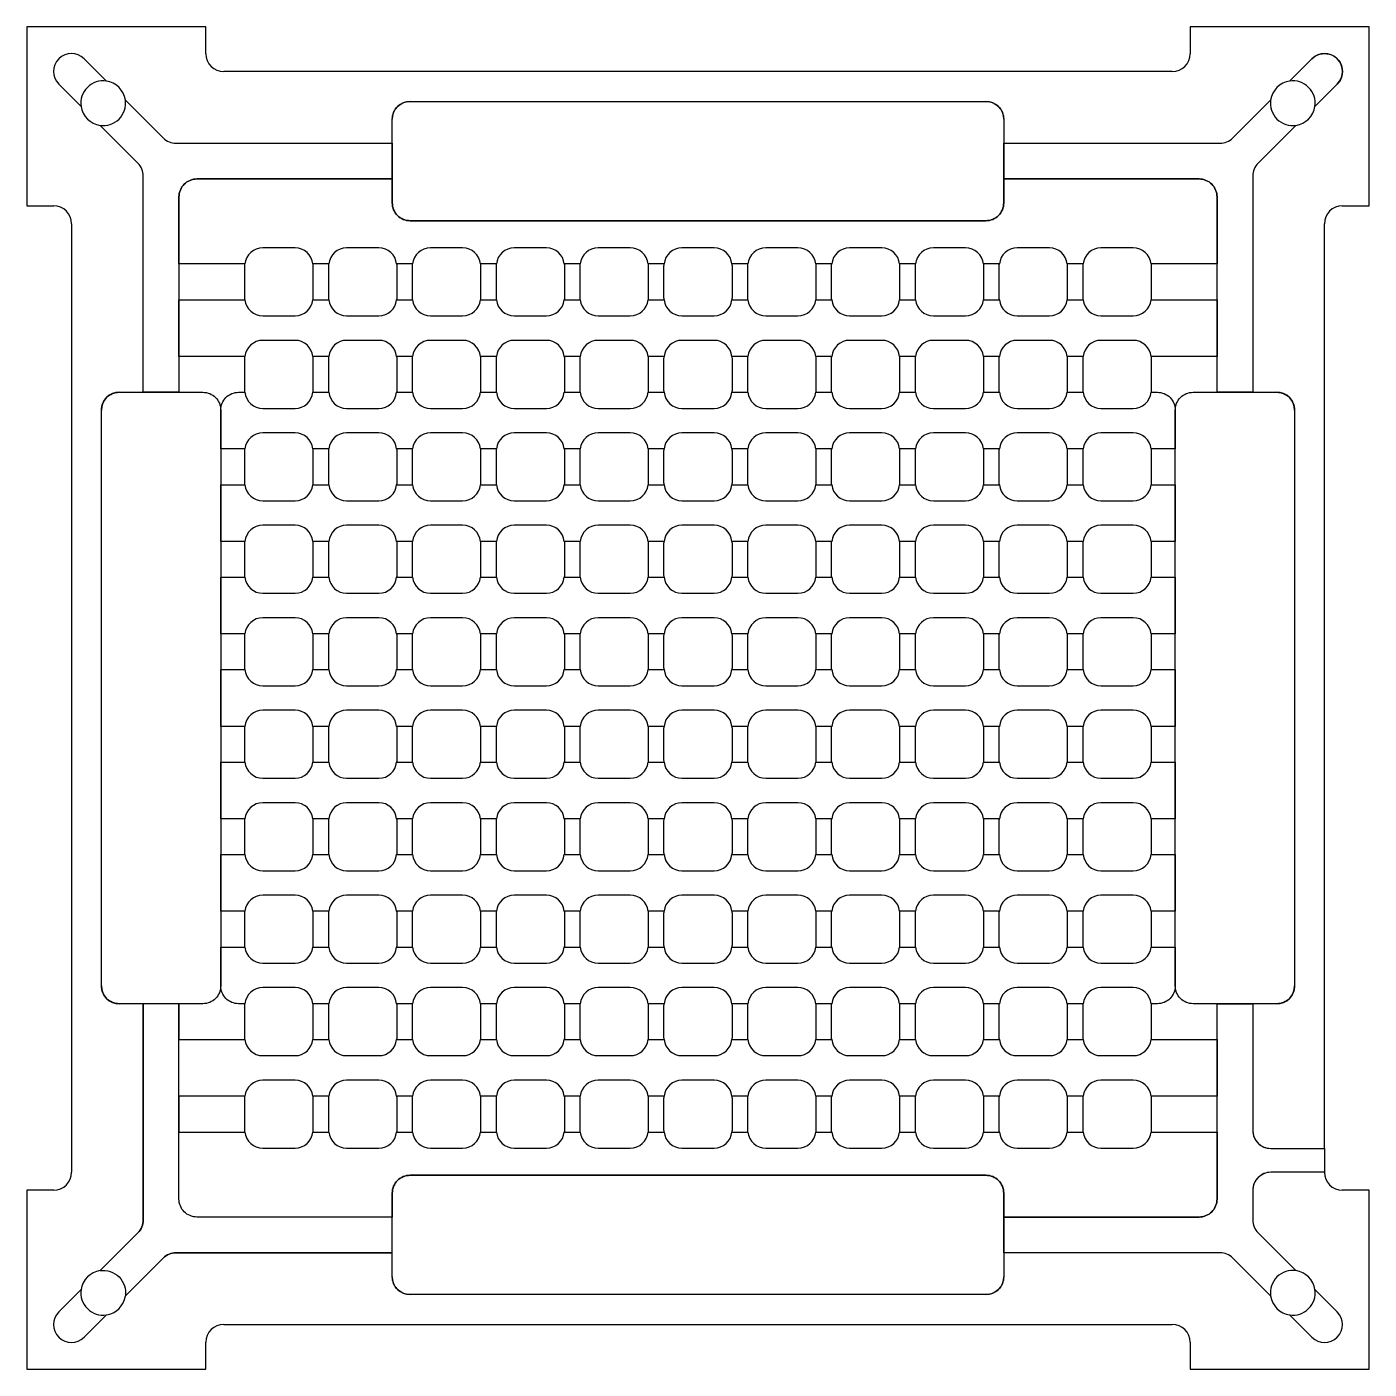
# Model space of a CAD drawing. Header units: millimetres. Extents: x -225 to 225, y -225 to 225.
import ezdxf

# ---------------------------------------------------------------- set-up
doc = ezdxf.new("R2010")
doc.units = ezdxf.units.MM
doc.layers.get('0').update_dxf_attribs({"linetype": 'CONTINUOUS'})

msp = doc.modelspace()

# ---------------------------------------------------------------- linework, layer by layer
for p, q in [((-165, 225), (-225, 225)), ((-225, 225), (-225, 165)), ((-165, 216), (-165, 225)), ((225, 225), (165, 225)), ((165, 225), (165, 216)), ((225, 165), (225, 225)), ((-205.8, 214.28), (-198.34, 206.82)), ((-198.34, 206.82), (-205.8, 214.28)), ((198.34, 206.82), (205.8, 214.28)), ((159, 210), (-159, 210)), ((-206.82, 198.34), (-214.28, 205.8)), ((-214.28, 205.8), (-206.82, 198.34)), ((214.28, 205.8), (206.82, 198.34)), ((-191.98, 200.46), (-179.27, 187.76)), ((-96.5, 200), (96.5, 200)), ((179.27, 187.76), (191.98, 200.46)), ((-102.5, 186), (-102.5, 194)), ((102.5, 194), (102.5, 186)), ((-187.76, 179.27), (-200.46, 191.98)), ((200.46, 191.98), (187.76, 179.27)), ((-175.03, 186), (-102.5, 186)), ((102.5, 186), (175.03, 186)), ((-186, 102.5), (-186, 175.03)), ((186, 175.03), (186, 102.5)), ((-225, 165), (-216, 165)), ((216, 165), (225, 165)), ((-210, 159), (-210, -159)), ((210, -151), (210, 159)), ((-194, 102.5), (-186, 102.5)), ((186, 102.5), (194, 102.5)), ((-200, -96.5), (-200, 96.5)), ((200, 96.5), (200, -96.5)), ((-186, -102.5), (-194, -102.5)), ((-186, -175.03), (-186, -102.5)), ((194, -102.5), (186, -102.5)), ((186, -102.5), (186, -145)), ((192, -151), (210, -151)), ((210, -159), (192, -159)), ((-216, -165), (-225, -165)), ((-225, -165), (-225, -225)), ((186, -165), (186, -175.03)), ((225, -165), (216, -165)), ((225, -225), (225, -165)), ((-200.46, -191.98), (-187.76, -179.27)), ((187.76, -179.27), (200.46, -191.98)), ((-179.27, -187.76), (-191.98, -200.46)), ((-102.5, -186), (-175.03, -186)), ((-102.5, -194), (-102.5, -186)), ((175.03, -186), (102.5, -186)), ((102.5, -186), (102.5, -194)), ((191.98, -200.46), (179.27, -187.76)), ((-214.28, -205.8), (-206.82, -198.34)), ((-206.82, -198.34), (-214.28, -205.8)), ((96.5, -200), (-96.5, -200)), ((206.82, -198.34), (214.28, -205.8)), ((214.28, -205.8), (206.82, -198.34)), ((-198.34, -206.82), (-205.8, -214.28)), ((-205.8, -214.28), (-198.34, -206.82)), ((205.8, -214.28), (198.34, -206.82)), ((198.34, -206.82), (205.8, -214.28)), ((-159, -210), (159, -210)), ((-165, -225), (-165, -216)), ((165, -216), (165, -225)), ((-225, -225), (-165, -225)), ((165, -225), (225, -225))]:
    msp.add_line(p, q)
for points in [[(205.8, 214.28, -1), (214.28, 205.8), (206.82, 198.34, 0.5), (198.34, 206.82)], [(-191.98, 200.46), (-179.27, 187.76, 0.198912), (-175.03, 186), (-102.5, 186), (-102.5, 174), (-168, 174, 0.414214), (-174, 168), (-174, 102.5), (-186, 102.5), (-186, 175.03, 0.198912), (-187.76, 179.27), (-200.46, 191.98, 0.5)], [(102.5, 166, -0.414214), (96.5, 160), (-96.5, 160, -0.414214), (-102.5, 166), (-102.5, 194, -0.414214), (-96.5, 200), (96.5, 200, -0.414214), (102.5, 194)], [(186, 102.5), (174, 102.5), (174, 168, 0.414214), (168, 174), (102.5, 174), (102.5, 186), (175.03, 186, 0.198912), (179.27, 187.76), (191.98, 200.46, 0.5), (200.46, 191.98), (187.76, 179.27, 0.198912), (186, 175.03)], [(168, 174, -0.414214), (174, 168), (174, 145.5), (151.87, 145.5, 0.38517), (145.9, 150.9), (135.1, 150.9, 0.38517), (129.13, 145.5), (123.77, 145.5, 0.38517), (117.8, 150.9), (107, 150.9, 0.38517), (101.03, 145.5), (95.67, 145.5, 0.38517), (89.7, 150.9), (78.9, 150.9, 0.38517), (72.93, 145.5), (67.57, 145.5, 0.38517), (61.6, 150.9), (50.8, 150.9, 0.38517), (44.83, 145.5), (39.47, 145.5, 0.38517), (33.5, 150.9), (22.7, 150.9, 0.38517), (16.73, 145.5), (11.37, 145.5, 0.38517), (5.4, 150.9), (-5.4, 150.9, 0.38517), (-11.37, 145.5), (-16.73, 145.5, 0.38517), (-22.7, 150.9), (-33.5, 150.9, 0.38517), (-39.47, 145.5), (-44.83, 145.5, 0.38517), (-50.8, 150.9), (-61.6, 150.9, 0.38517), (-67.57, 145.5), (-72.93, 145.5, 0.38517), (-78.9, 150.9), (-89.7, 150.9, 0.38517), (-95.67, 145.5), (-101.03, 145.5, 0.38517), (-107, 150.9), (-117.8, 150.9, 0.38517), (-123.77, 145.5), (-129.13, 145.5, 0.38517), (-135.1, 150.9), (-145.9, 150.9, 0.38517), (-151.87, 145.5), (-174, 145.5), (-174, 168, -0.414214), (-168, 174), (-102.5, 174), (-102.5, 166, 0.414214), (-96.5, 160), (96.5, 160, 0.414214), (102.5, 166), (102.5, 174)], [(-151.87, 133.5, -0.025047), (-151.9, 134.1), (-151.9, 144.9, -0.025047), (-151.87, 145.5), (-174, 145.5), (-174, 133.5)], [(-129.13, 145.5, -0.025047), (-129.1, 144.9), (-129.1, 134.1, -0.025047), (-129.13, 133.5), (-123.77, 133.5, -0.025047), (-123.8, 134.1), (-123.8, 144.9, -0.025047), (-123.77, 145.5)], [(-101.03, 145.5, -0.025047), (-101, 144.9), (-101, 134.1, -0.025047), (-101.03, 133.5), (-95.67, 133.5, -0.025047), (-95.7, 134.1), (-95.7, 144.9, -0.025047), (-95.67, 145.5)], [(-72.93, 145.5, -0.025047), (-72.9, 144.9), (-72.9, 134.1, -0.025047), (-72.93, 133.5), (-67.57, 133.5, -0.025047), (-67.6, 134.1), (-67.6, 144.9, -0.025047), (-67.57, 145.5)], [(-44.83, 145.5, -0.025047), (-44.8, 144.9), (-44.8, 134.1, -0.025047), (-44.83, 133.5), (-39.47, 133.5, -0.025047), (-39.5, 134.1), (-39.5, 144.9, -0.025047), (-39.47, 145.5)], [(-16.73, 145.5, -0.025047), (-16.7, 144.9), (-16.7, 134.1, -0.025047), (-16.73, 133.5), (-11.37, 133.5, -0.025047), (-11.4, 134.1), (-11.4, 144.9, -0.025047), (-11.37, 145.5)], [(11.37, 145.5, -0.025047), (11.4, 144.9), (11.4, 134.1, -0.025047), (11.37, 133.5), (16.73, 133.5, -0.025047), (16.7, 134.1), (16.7, 144.9, -0.025047), (16.73, 145.5)], [(39.47, 145.5, -0.025047), (39.5, 144.9), (39.5, 134.1, -0.025047), (39.47, 133.5), (44.83, 133.5, -0.025047), (44.8, 134.1), (44.8, 144.9, -0.025047), (44.83, 145.5)], [(67.57, 145.5, -0.025047), (67.6, 144.9), (67.6, 134.1, -0.025047), (67.57, 133.5), (72.93, 133.5, -0.025047), (72.9, 134.1), (72.9, 144.9, -0.025047), (72.93, 145.5)], [(95.67, 145.5, -0.025047), (95.7, 144.9), (95.7, 134.1, -0.025047), (95.67, 133.5), (101.03, 133.5, -0.025047), (101, 134.1), (101, 144.9, -0.025047), (101.03, 145.5)], [(123.77, 145.5, -0.025047), (123.8, 144.9), (123.8, 134.1, -0.025047), (123.77, 133.5), (129.13, 133.5, -0.025047), (129.1, 134.1), (129.1, 144.9, -0.025047), (129.13, 145.5)], [(151.87, 145.5, -0.025047), (151.9, 144.9), (151.9, 134.1, -0.025047), (151.87, 133.5), (174, 133.5), (174, 145.5)], [(-174, 133.5), (-151.87, 133.5, 0.38517), (-145.9, 128.1), (-135.1, 128.1, 0.38517), (-129.13, 133.5), (-123.77, 133.5, 0.38517), (-117.8, 128.1), (-107, 128.1, 0.38517), (-101.03, 133.5), (-95.67, 133.5, 0.38517), (-89.7, 128.1), (-78.9, 128.1, 0.38517), (-72.93, 133.5), (-67.57, 133.5, 0.38517), (-61.6, 128.1), (-50.8, 128.1, 0.38517), (-44.83, 133.5), (-39.47, 133.5, 0.38517), (-33.5, 128.1), (-22.7, 128.1, 0.38517), (-16.73, 133.5), (-11.37, 133.5, 0.38517), (-5.4, 128.1), (5.4, 128.1, 0.38517), (11.37, 133.5), (16.73, 133.5, 0.38517), (22.7, 128.1), (33.5, 128.1, 0.38517), (39.47, 133.5), (44.83, 133.5, 0.38517), (50.8, 128.1), (61.6, 128.1, 0.38517), (67.57, 133.5), (72.93, 133.5, 0.38517), (78.9, 128.1), (89.7, 128.1, 0.38517), (95.67, 133.5), (101.03, 133.5, 0.38517), (107, 128.1), (117.8, 128.1, 0.38517), (123.77, 133.5), (129.13, 133.5, 0.38517), (135.1, 128.1), (145.9, 128.1, 0.38517), (151.87, 133.5), (174, 133.5), (174, 114.5), (151.87, 114.5, 0.38517), (145.9, 119.9), (135.1, 119.9, 0.38517), (129.13, 114.5), (123.77, 114.5, 0.38517), (117.8, 119.9), (107, 119.9, 0.38517), (101.03, 114.5), (95.67, 114.5, 0.38517), (89.7, 119.9), (78.9, 119.9, 0.38517), (72.93, 114.5), (67.57, 114.5, 0.38517), (61.6, 119.9), (50.8, 119.9, 0.38517), (44.83, 114.5), (39.47, 114.5, 0.38517), (33.5, 119.9), (22.7, 119.9, 0.38517), (16.73, 114.5), (11.37, 114.5, 0.38517), (5.4, 119.9), (-5.4, 119.9, 0.38517), (-11.37, 114.5), (-16.73, 114.5, 0.38517), (-22.7, 119.9), (-33.5, 119.9, 0.38517), (-39.47, 114.5), (-44.83, 114.5, 0.38517), (-50.8, 119.9), (-61.6, 119.9, 0.38517), (-67.57, 114.5), (-72.93, 114.5, 0.38517), (-78.9, 119.9), (-89.7, 119.9, 0.38517), (-95.67, 114.5), (-101.03, 114.5, 0.38517), (-107, 119.9), (-117.8, 119.9, 0.38517), (-123.77, 114.5), (-129.13, 114.5, 0.38517), (-135.1, 119.9), (-145.9, 119.9, 0.38517), (-151.87, 114.5), (-174, 114.5)], [(-151.9, 113.9, -0.025047), (-151.87, 114.5), (-174, 114.5), (-174, 102.5), (-166, 102.5, -0.414214), (-160, 96.5, -0.414214), (-154, 102.5), (-151.87, 102.5, -0.025047), (-151.9, 103.1)], [(-129.13, 114.5, -0.025047), (-129.1, 113.9), (-129.1, 103.1, -0.025047), (-129.13, 102.5), (-123.77, 102.5, -0.025047), (-123.8, 103.1), (-123.8, 113.9, -0.025047), (-123.77, 114.5)], [(-101.03, 114.5, -0.025047), (-101, 113.9), (-101, 103.1, -0.025047), (-101.03, 102.5), (-95.67, 102.5, -0.025047), (-95.7, 103.1), (-95.7, 113.9, -0.025047), (-95.67, 114.5)], [(-72.93, 114.5, -0.025047), (-72.9, 113.9), (-72.9, 103.1, -0.025047), (-72.93, 102.5), (-67.57, 102.5, -0.025047), (-67.6, 103.1), (-67.6, 113.9, -0.025047), (-67.57, 114.5)], [(-44.83, 114.5, -0.025047), (-44.8, 113.9), (-44.8, 103.1, -0.025047), (-44.83, 102.5), (-39.47, 102.5, -0.025047), (-39.5, 103.1), (-39.5, 113.9, -0.025047), (-39.47, 114.5)], [(-16.73, 114.5, -0.025047), (-16.7, 113.9), (-16.7, 103.1, -0.025047), (-16.73, 102.5), (-11.37, 102.5, -0.025047), (-11.4, 103.1), (-11.4, 113.9, -0.025047), (-11.37, 114.5)], [(11.37, 114.5, -0.025047), (11.4, 113.9), (11.4, 103.1, -0.025047), (11.37, 102.5), (16.73, 102.5, -0.025047), (16.7, 103.1), (16.7, 113.9, -0.025047), (16.73, 114.5)], [(39.47, 114.5, -0.025047), (39.5, 113.9), (39.5, 103.1, -0.025047), (39.47, 102.5), (44.83, 102.5, -0.025047), (44.8, 103.1), (44.8, 113.9, -0.025047), (44.83, 114.5)], [(67.57, 114.5, -0.025047), (67.6, 113.9), (67.6, 103.1, -0.025047), (67.57, 102.5), (72.93, 102.5, -0.025047), (72.9, 103.1), (72.9, 113.9, -0.025047), (72.93, 114.5)], [(95.67, 114.5, -0.025047), (95.7, 113.9), (95.7, 103.1, -0.025047), (95.67, 102.5), (101.03, 102.5, -0.025047), (101, 103.1), (101, 113.9, -0.025047), (101.03, 114.5)], [(123.77, 114.5, -0.025047), (123.8, 113.9), (123.8, 103.1, -0.025047), (123.77, 102.5), (129.13, 102.5, -0.025047), (129.1, 103.1), (129.1, 113.9, -0.025047), (129.13, 114.5)], [(151.9, 103.1, -0.025047), (151.87, 102.5), (154, 102.5, -0.414214), (160, 96.5, -0.414214), (166, 102.5), (174, 102.5), (174, 114.5), (151.87, 114.5, -0.025047), (151.9, 113.9)], [(-160, -96.5, -0.414214), (-166, -102.5), (-194, -102.5, -0.414214), (-200, -96.5), (-200, 96.5, -0.414214), (-194, 102.5), (-166, 102.5, -0.414214), (-160, 96.5)], [(154, 102.5, -0.414214), (160, 96.5), (160, 83.5), (151.87, 83.5, 0.38517), (145.9, 88.9), (135.1, 88.9, 0.38517), (129.13, 83.5), (123.77, 83.5, 0.38517), (117.8, 88.9), (107, 88.9, 0.38517), (101.03, 83.5), (95.67, 83.5, 0.38517), (89.7, 88.9), (78.9, 88.9, 0.38517), (72.93, 83.5), (67.57, 83.5, 0.38517), (61.6, 88.9), (50.8, 88.9, 0.38517), (44.83, 83.5), (39.47, 83.5, 0.38517), (33.5, 88.9), (22.7, 88.9, 0.38517), (16.73, 83.5), (11.37, 83.5, 0.38517), (5.4, 88.9), (-5.4, 88.9, 0.38517), (-11.37, 83.5), (-16.73, 83.5, 0.38517), (-22.7, 88.9), (-33.5, 88.9, 0.38517), (-39.47, 83.5), (-44.83, 83.5, 0.38517), (-50.8, 88.9), (-61.6, 88.9, 0.38517), (-67.57, 83.5), (-72.93, 83.5, 0.38517), (-78.9, 88.9), (-89.7, 88.9, 0.38517), (-95.67, 83.5), (-101.03, 83.5, 0.38517), (-107, 88.9), (-117.8, 88.9, 0.38517), (-123.77, 83.5), (-129.13, 83.5, 0.38517), (-135.1, 88.9), (-145.9, 88.9, 0.38517), (-151.87, 83.5), (-160, 83.5), (-160, 96.5, -0.414214), (-154, 102.5), (-151.87, 102.5, 0.38517), (-145.9, 97.1), (-135.1, 97.1, 0.38517), (-129.13, 102.5), (-123.77, 102.5, 0.38517), (-117.8, 97.1), (-107, 97.1, 0.38517), (-101.03, 102.5), (-95.67, 102.5, 0.38517), (-89.7, 97.1), (-78.9, 97.1, 0.38517), (-72.93, 102.5), (-67.57, 102.5, 0.38517), (-61.6, 97.1), (-50.8, 97.1, 0.38517), (-44.83, 102.5), (-39.47, 102.5, 0.38517), (-33.5, 97.1), (-22.7, 97.1, 0.38517), (-16.73, 102.5), (-11.37, 102.5, 0.38517), (-5.4, 97.1), (5.4, 97.1, 0.38517), (11.37, 102.5), (16.73, 102.5, 0.38517), (22.7, 97.1), (33.5, 97.1, 0.38517), (39.47, 102.5), (44.83, 102.5, 0.38517), (50.8, 97.1), (61.6, 97.1, 0.38517), (67.57, 102.5), (72.93, 102.5, 0.38517), (78.9, 97.1), (89.7, 97.1, 0.38517), (95.67, 102.5), (101.03, 102.5, 0.38517), (107, 97.1), (117.8, 97.1, 0.38517), (123.77, 102.5), (129.13, 102.5, 0.38517), (135.1, 97.1), (145.9, 97.1, 0.38517), (151.87, 102.5)], [(166, -102.5, -0.414214), (160, -96.5), (160, 96.5, -0.414214), (166, 102.5), (194, 102.5, -0.414214), (200, 96.5), (200, -96.5, -0.414214), (194, -102.5)], [(-151.87, 71.5, -0.025047), (-151.9, 72.1), (-151.9, 82.9, -0.025047), (-151.87, 83.5), (-160, 83.5), (-160, 71.5)], [(-123.77, 71.5, -0.025047), (-123.8, 72.1), (-123.8, 82.9, -0.025047), (-123.77, 83.5), (-129.13, 83.5, -0.025047), (-129.1, 82.9), (-129.1, 72.1, -0.025047), (-129.13, 71.5)], [(-95.67, 71.5, -0.025047), (-95.7, 72.1), (-95.7, 82.9, -0.025047), (-95.67, 83.5), (-101.03, 83.5, -0.025047), (-101, 82.9), (-101, 72.1, -0.025047), (-101.03, 71.5)], [(-67.57, 71.5, -0.025047), (-67.6, 72.1), (-67.6, 82.9, -0.025047), (-67.57, 83.5), (-72.93, 83.5, -0.025047), (-72.9, 82.9), (-72.9, 72.1, -0.025047), (-72.93, 71.5)], [(-39.47, 71.5, -0.025047), (-39.5, 72.1), (-39.5, 82.9, -0.025047), (-39.47, 83.5), (-44.83, 83.5, -0.025047), (-44.8, 82.9), (-44.8, 72.1, -0.025047), (-44.83, 71.5)], [(-11.37, 71.5, -0.025047), (-11.4, 72.1), (-11.4, 82.9, -0.025047), (-11.37, 83.5), (-16.73, 83.5, -0.025047), (-16.7, 82.9), (-16.7, 72.1, -0.025047), (-16.73, 71.5)], [(16.73, 71.5, -0.025047), (16.7, 72.1), (16.7, 82.9, -0.025047), (16.73, 83.5), (11.37, 83.5, -0.025047), (11.4, 82.9), (11.4, 72.1, -0.025047), (11.37, 71.5)], [(44.83, 71.5, -0.025047), (44.8, 72.1), (44.8, 82.9, -0.025047), (44.83, 83.5), (39.47, 83.5, -0.025047), (39.5, 82.9), (39.5, 72.1, -0.025047), (39.47, 71.5)], [(72.93, 71.5, -0.025047), (72.9, 72.1), (72.9, 82.9, -0.025047), (72.93, 83.5), (67.57, 83.5, -0.025047), (67.6, 82.9), (67.6, 72.1, -0.025047), (67.57, 71.5)], [(101.03, 71.5, -0.025047), (101, 72.1), (101, 82.9, -0.025047), (101.03, 83.5), (95.67, 83.5, -0.025047), (95.7, 82.9), (95.7, 72.1, -0.025047), (95.67, 71.5)], [(129.13, 71.5, -0.025047), (129.1, 72.1), (129.1, 82.9, -0.025047), (129.13, 83.5), (123.77, 83.5, -0.025047), (123.8, 82.9), (123.8, 72.1, -0.025047), (123.77, 71.5)], [(151.87, 83.5, -0.025047), (151.9, 82.9), (151.9, 72.1, -0.025047), (151.87, 71.5), (160, 71.5), (160, 83.5)], [(160, 52.5), (151.87, 52.5, 0.38517), (145.9, 57.9), (135.1, 57.9, 0.38517), (129.13, 52.5), (123.77, 52.5, 0.38517), (117.8, 57.9), (107, 57.9, 0.38517), (101.03, 52.5), (95.67, 52.5, 0.38517), (89.7, 57.9), (78.9, 57.9, 0.38517), (72.93, 52.5), (67.57, 52.5, 0.38517), (61.6, 57.9), (50.8, 57.9, 0.38517), (44.83, 52.5), (39.47, 52.5, 0.38517), (33.5, 57.9), (22.7, 57.9, 0.38517), (16.73, 52.5), (11.37, 52.5, 0.38517), (5.4, 57.9), (-5.4, 57.9, 0.38517), (-11.37, 52.5), (-16.73, 52.5, 0.38517), (-22.7, 57.9), (-33.5, 57.9, 0.38517), (-39.47, 52.5), (-44.83, 52.5, 0.38517), (-50.8, 57.9), (-61.6, 57.9, 0.38517), (-67.57, 52.5), (-72.93, 52.5, 0.38517), (-78.9, 57.9), (-89.7, 57.9, 0.38517), (-95.67, 52.5), (-101.03, 52.5, 0.38517), (-107, 57.9), (-117.8, 57.9, 0.38517), (-123.77, 52.5), (-129.13, 52.5, 0.38517), (-135.1, 57.9), (-145.9, 57.9, 0.38517), (-151.87, 52.5), (-160, 52.5), (-160, 71.5), (-151.87, 71.5, 0.38517), (-145.9, 66.1), (-135.1, 66.1, 0.38517), (-129.13, 71.5), (-123.77, 71.5, 0.38517), (-117.8, 66.1), (-107, 66.1, 0.38517), (-101.03, 71.5), (-95.67, 71.5, 0.38517), (-89.7, 66.1), (-78.9, 66.1, 0.38517), (-72.93, 71.5), (-67.57, 71.5, 0.38517), (-61.6, 66.1), (-50.8, 66.1, 0.38517), (-44.83, 71.5), (-39.47, 71.5, 0.38517), (-33.5, 66.1), (-22.7, 66.1, 0.38517), (-16.73, 71.5), (-11.37, 71.5, 0.38517), (-5.4, 66.1), (5.4, 66.1, 0.38517), (11.37, 71.5), (16.73, 71.5, 0.38517), (22.7, 66.1), (33.5, 66.1, 0.38517), (39.47, 71.5), (44.83, 71.5, 0.38517), (50.8, 66.1), (61.6, 66.1, 0.38517), (67.57, 71.5), (72.93, 71.5, 0.38517), (78.9, 66.1), (89.7, 66.1, 0.38517), (95.67, 71.5), (101.03, 71.5, 0.38517), (107, 66.1), (117.8, 66.1, 0.38517), (123.77, 71.5), (129.13, 71.5, 0.38517), (135.1, 66.1), (145.9, 66.1, 0.38517), (151.87, 71.5), (160, 71.5)], [(-151.87, 40.5, -0.025047), (-151.9, 41.1), (-151.9, 51.9, -0.025047), (-151.87, 52.5), (-160, 52.5), (-160, 40.5)], [(-129.13, 52.5, -0.025047), (-129.1, 51.9), (-129.1, 41.1, -0.025047), (-129.13, 40.5), (-123.77, 40.5, -0.025047), (-123.8, 41.1), (-123.8, 51.9, -0.025047), (-123.77, 52.5)], [(-101.03, 52.5, -0.025047), (-101, 51.9), (-101, 41.1, -0.025047), (-101.03, 40.5), (-95.67, 40.5, -0.025047), (-95.7, 41.1), (-95.7, 51.9, -0.025047), (-95.67, 52.5)], [(-72.93, 52.5, -0.025047), (-72.9, 51.9), (-72.9, 41.1, -0.025047), (-72.93, 40.5), (-67.57, 40.5, -0.025047), (-67.6, 41.1), (-67.6, 51.9, -0.025047), (-67.57, 52.5)], [(-44.83, 52.5, -0.025047), (-44.8, 51.9), (-44.8, 41.1, -0.025047), (-44.83, 40.5), (-39.47, 40.5, -0.025047), (-39.5, 41.1), (-39.5, 51.9, -0.025047), (-39.47, 52.5)], [(-16.73, 52.5, -0.025047), (-16.7, 51.9), (-16.7, 41.1, -0.025047), (-16.73, 40.5), (-11.37, 40.5, -0.025047), (-11.4, 41.1), (-11.4, 51.9, -0.025047), (-11.37, 52.5)], [(11.37, 52.5, -0.025047), (11.4, 51.9), (11.4, 41.1, -0.025047), (11.37, 40.5), (16.73, 40.5, -0.025047), (16.7, 41.1), (16.7, 51.9, -0.025047), (16.73, 52.5)], [(39.47, 52.5, -0.025047), (39.5, 51.9), (39.5, 41.1, -0.025047), (39.47, 40.5), (44.83, 40.5, -0.025047), (44.8, 41.1), (44.8, 51.9, -0.025047), (44.83, 52.5)], [(67.57, 52.5, -0.025047), (67.6, 51.9), (67.6, 41.1, -0.025047), (67.57, 40.5), (72.93, 40.5, -0.025047), (72.9, 41.1), (72.9, 51.9, -0.025047), (72.93, 52.5)], [(95.67, 52.5, -0.025047), (95.7, 51.9), (95.7, 41.1, -0.025047), (95.67, 40.5), (101.03, 40.5, -0.025047), (101, 41.1), (101, 51.9, -0.025047), (101.03, 52.5)], [(123.77, 52.5, -0.025047), (123.8, 51.9), (123.8, 41.1, -0.025047), (123.77, 40.5), (129.13, 40.5, -0.025047), (129.1, 41.1), (129.1, 51.9, -0.025047), (129.13, 52.5)], [(151.87, 52.5, -0.025047), (151.9, 51.9), (151.9, 41.1, -0.025047), (151.87, 40.5), (160, 40.5), (160, 52.5)], [(160, 21.5), (151.87, 21.5, 0.38517), (145.9, 26.9), (135.1, 26.9, 0.38517), (129.13, 21.5), (123.77, 21.5, 0.38517), (117.8, 26.9), (107, 26.9, 0.38517), (101.03, 21.5), (95.67, 21.5, 0.38517), (89.7, 26.9), (78.9, 26.9, 0.38517), (72.93, 21.5), (67.57, 21.5, 0.38517), (61.6, 26.9), (50.8, 26.9, 0.38517), (44.83, 21.5), (39.47, 21.5, 0.38517), (33.5, 26.9), (22.7, 26.9, 0.38517), (16.73, 21.5), (11.37, 21.5, 0.38517), (5.4, 26.9), (-5.4, 26.9, 0.38517), (-11.37, 21.5), (-16.73, 21.5, 0.38517), (-22.7, 26.9), (-33.5, 26.9, 0.38517), (-39.47, 21.5), (-44.83, 21.5, 0.38517), (-50.8, 26.9), (-61.6, 26.9, 0.38517), (-67.57, 21.5), (-72.93, 21.5, 0.38517), (-78.9, 26.9), (-89.7, 26.9, 0.38517), (-95.67, 21.5), (-101.03, 21.5, 0.38517), (-107, 26.9), (-117.8, 26.9, 0.38517), (-123.77, 21.5), (-129.13, 21.5, 0.38517), (-135.1, 26.9), (-145.9, 26.9, 0.38517), (-151.87, 21.5), (-160, 21.5), (-160, 40.5), (-151.87, 40.5, 0.38517), (-145.9, 35.1), (-135.1, 35.1, 0.38517), (-129.13, 40.5), (-123.77, 40.5, 0.38517), (-117.8, 35.1), (-107, 35.1, 0.38517), (-101.03, 40.5), (-95.67, 40.5, 0.38517), (-89.7, 35.1), (-78.9, 35.1, 0.38517), (-72.93, 40.5), (-67.57, 40.5, 0.38517), (-61.6, 35.1), (-50.8, 35.1, 0.38517), (-44.83, 40.5), (-39.47, 40.5, 0.38517), (-33.5, 35.1), (-22.7, 35.1, 0.38517), (-16.73, 40.5), (-11.37, 40.5, 0.38517), (-5.4, 35.1), (5.4, 35.1, 0.38517), (11.37, 40.5), (16.73, 40.5, 0.38517), (22.7, 35.1), (33.5, 35.1, 0.38517), (39.47, 40.5), (44.83, 40.5, 0.38517), (50.8, 35.1), (61.6, 35.1, 0.38517), (67.57, 40.5), (72.93, 40.5, 0.38517), (78.9, 35.1), (89.7, 35.1, 0.38517), (95.67, 40.5), (101.03, 40.5, 0.38517), (107, 35.1), (117.8, 35.1, 0.38517), (123.77, 40.5), (129.13, 40.5, 0.38517), (135.1, 35.1), (145.9, 35.1, 0.38517), (151.87, 40.5), (160, 40.5)], [(-151.87, 9.5, -0.025047), (-151.9, 10.1), (-151.9, 20.9, -0.025047), (-151.87, 21.5), (-160, 21.5), (-160, 9.5)], [(-129.13, 21.5, -0.025047), (-129.1, 20.9), (-129.1, 10.1, -0.025047), (-129.13, 9.5), (-123.77, 9.5, -0.025047), (-123.8, 10.1), (-123.8, 20.9, -0.025047), (-123.77, 21.5)], [(-101.03, 21.5, -0.025047), (-101, 20.9), (-101, 10.1, -0.025047), (-101.03, 9.5), (-95.67, 9.5, -0.025047), (-95.7, 10.1), (-95.7, 20.9, -0.025047), (-95.67, 21.5)], [(-72.93, 21.5, -0.025047), (-72.9, 20.9), (-72.9, 10.1, -0.025047), (-72.93, 9.5), (-67.57, 9.5, -0.025047), (-67.6, 10.1), (-67.6, 20.9, -0.025047), (-67.57, 21.5)], [(-44.83, 21.5, -0.025047), (-44.8, 20.9), (-44.8, 10.1, -0.025047), (-44.83, 9.5), (-39.47, 9.5, -0.025047), (-39.5, 10.1), (-39.5, 20.9, -0.025047), (-39.47, 21.5)], [(-16.73, 21.5, -0.025047), (-16.7, 20.9), (-16.7, 10.1, -0.025047), (-16.73, 9.5), (-11.37, 9.5, -0.025047), (-11.4, 10.1), (-11.4, 20.9, -0.025047), (-11.37, 21.5)], [(11.37, 21.5, -0.025047), (11.4, 20.9), (11.4, 10.1, -0.025047), (11.37, 9.5), (16.73, 9.5, -0.025047), (16.7, 10.1), (16.7, 20.9, -0.025047), (16.73, 21.5)], [(39.47, 21.5, -0.025047), (39.5, 20.9), (39.5, 10.1, -0.025047), (39.47, 9.5), (44.83, 9.5, -0.025047), (44.8, 10.1), (44.8, 20.9, -0.025047), (44.83, 21.5)], [(67.57, 21.5, -0.025047), (67.6, 20.9), (67.6, 10.1, -0.025047), (67.57, 9.5), (72.93, 9.5, -0.025047), (72.9, 10.1), (72.9, 20.9, -0.025047), (72.93, 21.5)], [(95.67, 21.5, -0.025047), (95.7, 20.9), (95.7, 10.1, -0.025047), (95.67, 9.5), (101.03, 9.5, -0.025047), (101, 10.1), (101, 20.9, -0.025047), (101.03, 21.5)], [(123.77, 21.5, -0.025047), (123.8, 20.9), (123.8, 10.1, -0.025047), (123.77, 9.5), (129.13, 9.5, -0.025047), (129.1, 10.1), (129.1, 20.9, -0.025047), (129.13, 21.5)], [(151.87, 21.5, -0.025047), (151.9, 20.9), (151.9, 10.1, -0.025047), (151.87, 9.5), (160, 9.5), (160, 21.5)], [(151.87, 9.5), (160, 9.5), (160, -9.5), (151.87, -9.5, 0.38517), (145.9, -4.1), (135.1, -4.1, 0.38517), (129.13, -9.5), (123.77, -9.5, 0.38517), (117.8, -4.1), (107, -4.1, 0.38517), (101.03, -9.5), (95.67, -9.5, 0.38517), (89.7, -4.1), (78.9, -4.1, 0.38517), (72.93, -9.5), (67.57, -9.5, 0.38517), (61.6, -4.1), (50.8, -4.1, 0.38517), (44.83, -9.5), (39.47, -9.5, 0.38517), (33.5, -4.1), (22.7, -4.1, 0.38517), (16.73, -9.5), (11.37, -9.5, 0.38517), (5.4, -4.1), (-5.4, -4.1, 0.38517), (-11.37, -9.5), (-16.73, -9.5, 0.38517), (-22.7, -4.1), (-33.5, -4.1, 0.38517), (-39.47, -9.5), (-44.83, -9.5, 0.38517), (-50.8, -4.1), (-61.6, -4.1, 0.38517), (-67.57, -9.5), (-72.93, -9.5, 0.38517), (-78.9, -4.1), (-89.7, -4.1, 0.38517), (-95.67, -9.5), (-101.03, -9.5, 0.38517), (-107, -4.1), (-117.8, -4.1, 0.38517), (-123.77, -9.5), (-129.13, -9.5, 0.38517), (-135.1, -4.1), (-145.9, -4.1, 0.38517), (-151.87, -9.5), (-160, -9.5), (-160, 9.5), (-151.87, 9.5, 0.38517), (-145.9, 4.1), (-135.1, 4.1, 0.38517), (-129.13, 9.5), (-123.77, 9.5, 0.38517), (-117.8, 4.1), (-107, 4.1, 0.38517), (-101.03, 9.5), (-95.67, 9.5, 0.38517), (-89.7, 4.1), (-78.9, 4.1, 0.38517), (-72.93, 9.5), (-67.57, 9.5, 0.38517), (-61.6, 4.1), (-50.8, 4.1, 0.38517), (-44.83, 9.5), (-39.47, 9.5, 0.38517), (-33.5, 4.1), (-22.7, 4.1, 0.38517), (-16.73, 9.5), (-11.37, 9.5, 0.38517), (-5.4, 4.1), (5.4, 4.1, 0.38517), (11.37, 9.5), (16.73, 9.5, 0.38517), (22.7, 4.1), (33.5, 4.1, 0.38517), (39.47, 9.5), (44.83, 9.5, 0.38517), (50.8, 4.1), (61.6, 4.1, 0.38517), (67.57, 9.5), (72.93, 9.5, 0.38517), (78.9, 4.1), (89.7, 4.1, 0.38517), (95.67, 9.5), (101.03, 9.5, 0.38517), (107, 4.1), (117.8, 4.1, 0.38517), (123.77, 9.5), (129.13, 9.5, 0.38517), (135.1, 4.1), (145.9, 4.1, 0.38517)], [(-151.87, -21.5, -0.025047), (-151.9, -20.9), (-151.9, -10.1, -0.025047), (-151.87, -9.5), (-160, -9.5), (-160, -21.5)], [(-129.13, -9.5, -0.025047), (-129.1, -10.1), (-129.1, -20.9, -0.025047), (-129.13, -21.5), (-123.77, -21.5, -0.025047), (-123.8, -20.9), (-123.8, -10.1, -0.025047), (-123.77, -9.5)], [(-101.03, -9.5, -0.025047), (-101, -10.1), (-101, -20.9, -0.025047), (-101.03, -21.5), (-95.67, -21.5, -0.025047), (-95.7, -20.9), (-95.7, -10.1, -0.025047), (-95.67, -9.5)], [(-72.93, -9.5, -0.025047), (-72.9, -10.1), (-72.9, -20.9, -0.025047), (-72.93, -21.5), (-67.57, -21.5, -0.025047), (-67.6, -20.9), (-67.6, -10.1, -0.025047), (-67.57, -9.5)], [(-44.83, -9.5, -0.025047), (-44.8, -10.1), (-44.8, -20.9, -0.025047), (-44.83, -21.5), (-39.47, -21.5, -0.025047), (-39.5, -20.9), (-39.5, -10.1, -0.025047), (-39.47, -9.5)], [(-16.73, -9.5, -0.025047), (-16.7, -10.1), (-16.7, -20.9, -0.025047), (-16.73, -21.5), (-11.37, -21.5, -0.025047), (-11.4, -20.9), (-11.4, -10.1, -0.025047), (-11.37, -9.5)], [(11.37, -9.5, -0.025047), (11.4, -10.1), (11.4, -20.9, -0.025047), (11.37, -21.5), (16.73, -21.5, -0.025047), (16.7, -20.9), (16.7, -10.1, -0.025047), (16.73, -9.5)], [(39.47, -9.5, -0.025047), (39.5, -10.1), (39.5, -20.9, -0.025047), (39.47, -21.5), (44.83, -21.5, -0.025047), (44.8, -20.9), (44.8, -10.1, -0.025047), (44.83, -9.5)], [(67.57, -9.5, -0.025047), (67.6, -10.1), (67.6, -20.9, -0.025047), (67.57, -21.5), (72.93, -21.5, -0.025047), (72.9, -20.9), (72.9, -10.1, -0.025047), (72.93, -9.5)], [(95.67, -9.5, -0.025047), (95.7, -10.1), (95.7, -20.9, -0.025047), (95.67, -21.5), (101.03, -21.5, -0.025047), (101, -20.9), (101, -10.1, -0.025047), (101.03, -9.5)], [(123.77, -9.5, -0.025047), (123.8, -10.1), (123.8, -20.9, -0.025047), (123.77, -21.5), (129.13, -21.5, -0.025047), (129.1, -20.9), (129.1, -10.1, -0.025047), (129.13, -9.5)], [(151.87, -9.5, -0.025047), (151.9, -10.1), (151.9, -20.9, -0.025047), (151.87, -21.5), (160, -21.5), (160, -9.5)], [(160, -40.5), (151.87, -40.5, 0.38517), (145.9, -35.1), (135.1, -35.1, 0.38517), (129.13, -40.5), (123.77, -40.5, 0.38517), (117.8, -35.1), (107, -35.1, 0.38517), (101.03, -40.5), (95.67, -40.5, 0.38517), (89.7, -35.1), (78.9, -35.1, 0.38517), (72.93, -40.5), (67.57, -40.5, 0.38517), (61.6, -35.1), (50.8, -35.1, 0.38517), (44.83, -40.5), (39.47, -40.5, 0.38517), (33.5, -35.1), (22.7, -35.1, 0.38517), (16.73, -40.5), (11.37, -40.5, 0.38517), (5.4, -35.1), (-5.4, -35.1, 0.38517), (-11.37, -40.5), (-16.73, -40.5, 0.38517), (-22.7, -35.1), (-33.5, -35.1, 0.38517), (-39.47, -40.5), (-44.83, -40.5, 0.38517), (-50.8, -35.1), (-61.6, -35.1, 0.38517), (-67.57, -40.5), (-72.93, -40.5, 0.38517), (-78.9, -35.1), (-89.7, -35.1, 0.38517), (-95.67, -40.5), (-101.03, -40.5, 0.38517), (-107, -35.1), (-117.8, -35.1, 0.38517), (-123.77, -40.5), (-129.13, -40.5, 0.38517), (-135.1, -35.1), (-145.9, -35.1, 0.38517), (-151.87, -40.5), (-160, -40.5), (-160, -21.5), (-151.87, -21.5, 0.38517), (-145.9, -26.9), (-135.1, -26.9, 0.38517), (-129.13, -21.5), (-123.77, -21.5, 0.38517), (-117.8, -26.9), (-107, -26.9, 0.38517), (-101.03, -21.5), (-95.67, -21.5, 0.38517), (-89.7, -26.9), (-78.9, -26.9, 0.38517), (-72.93, -21.5), (-67.57, -21.5, 0.38517), (-61.6, -26.9), (-50.8, -26.9, 0.38517), (-44.83, -21.5), (-39.47, -21.5, 0.38517), (-33.5, -26.9), (-22.7, -26.9, 0.38517), (-16.73, -21.5), (-11.37, -21.5, 0.38517), (-5.4, -26.9), (5.4, -26.9, 0.38517), (11.37, -21.5), (16.73, -21.5, 0.38517), (22.7, -26.9), (33.5, -26.9, 0.38517), (39.47, -21.5), (44.83, -21.5, 0.38517), (50.8, -26.9), (61.6, -26.9, 0.38517), (67.57, -21.5), (72.93, -21.5, 0.38517), (78.9, -26.9), (89.7, -26.9, 0.38517), (95.67, -21.5), (101.03, -21.5, 0.38517), (107, -26.9), (117.8, -26.9, 0.38517), (123.77, -21.5), (129.13, -21.5, 0.38517), (135.1, -26.9), (145.9, -26.9, 0.38517), (151.87, -21.5), (160, -21.5)], [(-151.87, -52.5, -0.025047), (-151.9, -51.9), (-151.9, -41.1, -0.025047), (-151.87, -40.5), (-160, -40.5), (-160, -52.5)], [(-129.13, -40.5, -0.025047), (-129.1, -41.1), (-129.1, -51.9, -0.025047), (-129.13, -52.5), (-123.77, -52.5, -0.025047), (-123.8, -51.9), (-123.8, -41.1, -0.025047), (-123.77, -40.5)], [(-101.03, -40.5, -0.025047), (-101, -41.1), (-101, -51.9, -0.025047), (-101.03, -52.5), (-95.67, -52.5, -0.025047), (-95.7, -51.9), (-95.7, -41.1, -0.025047), (-95.67, -40.5)], [(-72.93, -40.5, -0.025047), (-72.9, -41.1), (-72.9, -51.9, -0.025047), (-72.93, -52.5), (-67.57, -52.5, -0.025047), (-67.6, -51.9), (-67.6, -41.1, -0.025047), (-67.57, -40.5)], [(-44.83, -40.5, -0.025047), (-44.8, -41.1), (-44.8, -51.9, -0.025047), (-44.83, -52.5), (-39.47, -52.5, -0.025047), (-39.5, -51.9), (-39.5, -41.1, -0.025047), (-39.47, -40.5)], [(-16.73, -40.5, -0.025047), (-16.7, -41.1), (-16.7, -51.9, -0.025047), (-16.73, -52.5), (-11.37, -52.5, -0.025047), (-11.4, -51.9), (-11.4, -41.1, -0.025047), (-11.37, -40.5)], [(11.37, -40.5, -0.025047), (11.4, -41.1), (11.4, -51.9, -0.025047), (11.37, -52.5), (16.73, -52.5, -0.025047), (16.7, -51.9), (16.7, -41.1, -0.025047), (16.73, -40.5)], [(39.47, -40.5, -0.025047), (39.5, -41.1), (39.5, -51.9, -0.025047), (39.47, -52.5), (44.83, -52.5, -0.025047), (44.8, -51.9), (44.8, -41.1, -0.025047), (44.83, -40.5)], [(67.57, -40.5, -0.025047), (67.6, -41.1), (67.6, -51.9, -0.025047), (67.57, -52.5), (72.93, -52.5, -0.025047), (72.9, -51.9), (72.9, -41.1, -0.025047), (72.93, -40.5)], [(95.67, -40.5, -0.025047), (95.7, -41.1), (95.7, -51.9, -0.025047), (95.67, -52.5), (101.03, -52.5, -0.025047), (101, -51.9), (101, -41.1, -0.025047), (101.03, -40.5)], [(123.77, -40.5, -0.025047), (123.8, -41.1), (123.8, -51.9, -0.025047), (123.77, -52.5), (129.13, -52.5, -0.025047), (129.1, -51.9), (129.1, -41.1, -0.025047), (129.13, -40.5)], [(151.87, -40.5, -0.025047), (151.9, -41.1), (151.9, -51.9, -0.025047), (151.87, -52.5), (160, -52.5), (160, -40.5)], [(151.87, -52.5), (160, -52.5), (160, -71.5), (151.87, -71.5, 0.38517), (145.9, -66.1), (135.1, -66.1, 0.38517), (129.13, -71.5), (123.77, -71.5, 0.38517), (117.8, -66.1), (107, -66.1, 0.38517), (101.03, -71.5), (95.67, -71.5, 0.38517), (89.7, -66.1), (78.9, -66.1, 0.38517), (72.93, -71.5), (67.57, -71.5, 0.38517), (61.6, -66.1), (50.8, -66.1, 0.38517), (44.83, -71.5), (39.47, -71.5, 0.38517), (33.5, -66.1), (22.7, -66.1, 0.38517), (16.73, -71.5), (11.37, -71.5, 0.38517), (5.4, -66.1), (-5.4, -66.1, 0.38517), (-11.37, -71.5), (-16.73, -71.5, 0.38517), (-22.7, -66.1), (-33.5, -66.1, 0.38517), (-39.47, -71.5), (-44.83, -71.5, 0.38517), (-50.8, -66.1), (-61.6, -66.1, 0.38517), (-67.57, -71.5), (-72.93, -71.5, 0.38517), (-78.9, -66.1), (-89.7, -66.1, 0.38517), (-95.67, -71.5), (-101.03, -71.5, 0.38517), (-107, -66.1), (-117.8, -66.1, 0.38517), (-123.77, -71.5), (-129.13, -71.5, 0.38517), (-135.1, -66.1), (-145.9, -66.1, 0.38517), (-151.87, -71.5), (-160, -71.5), (-160, -52.5), (-151.87, -52.5, 0.38517), (-145.9, -57.9), (-135.1, -57.9, 0.38517), (-129.13, -52.5), (-123.77, -52.5, 0.38517), (-117.8, -57.9), (-107, -57.9, 0.38517), (-101.03, -52.5), (-95.67, -52.5, 0.38517), (-89.7, -57.9), (-78.9, -57.9, 0.38517), (-72.93, -52.5), (-67.57, -52.5, 0.38517), (-61.6, -57.9), (-50.8, -57.9, 0.38517), (-44.83, -52.5), (-39.47, -52.5, 0.38517), (-33.5, -57.9), (-22.7, -57.9, 0.38517), (-16.73, -52.5), (-11.37, -52.5, 0.38517), (-5.4, -57.9), (5.4, -57.9, 0.38517), (11.37, -52.5), (16.73, -52.5, 0.38517), (22.7, -57.9), (33.5, -57.9, 0.38517), (39.47, -52.5), (44.83, -52.5, 0.38517), (50.8, -57.9), (61.6, -57.9, 0.38517), (67.57, -52.5), (72.93, -52.5, 0.38517), (78.9, -57.9), (89.7, -57.9, 0.38517), (95.67, -52.5), (101.03, -52.5, 0.38517), (107, -57.9), (117.8, -57.9, 0.38517), (123.77, -52.5), (129.13, -52.5, 0.38517), (135.1, -57.9), (145.9, -57.9, 0.38517)], [(-151.87, -83.5, -0.025047), (-151.9, -82.9), (-151.9, -72.1, -0.025047), (-151.87, -71.5), (-160, -71.5), (-160, -83.5)], [(-129.13, -71.5, -0.025047), (-129.1, -72.1), (-129.1, -82.9, -0.025047), (-129.13, -83.5), (-123.77, -83.5, -0.025047), (-123.8, -82.9), (-123.8, -72.1, -0.025047), (-123.77, -71.5)], [(-101.03, -71.5, -0.025047), (-101, -72.1), (-101, -82.9, -0.025047), (-101.03, -83.5), (-95.67, -83.5, -0.025047), (-95.7, -82.9), (-95.7, -72.1, -0.025047), (-95.67, -71.5)], [(-72.93, -71.5, -0.025047), (-72.9, -72.1), (-72.9, -82.9, -0.025047), (-72.93, -83.5), (-67.57, -83.5, -0.025047), (-67.6, -82.9), (-67.6, -72.1, -0.025047), (-67.57, -71.5)], [(-44.83, -71.5, -0.025047), (-44.8, -72.1), (-44.8, -82.9, -0.025047), (-44.83, -83.5), (-39.47, -83.5, -0.025047), (-39.5, -82.9), (-39.5, -72.1, -0.025047), (-39.47, -71.5)], [(-16.73, -71.5, -0.025047), (-16.7, -72.1), (-16.7, -82.9, -0.025047), (-16.73, -83.5), (-11.37, -83.5, -0.025047), (-11.4, -82.9), (-11.4, -72.1, -0.025047), (-11.37, -71.5)], [(11.37, -71.5, -0.025047), (11.4, -72.1), (11.4, -82.9, -0.025047), (11.37, -83.5), (16.73, -83.5, -0.025047), (16.7, -82.9), (16.7, -72.1, -0.025047), (16.73, -71.5)], [(39.47, -71.5, -0.025047), (39.5, -72.1), (39.5, -82.9, -0.025047), (39.47, -83.5), (44.83, -83.5, -0.025047), (44.8, -82.9), (44.8, -72.1, -0.025047), (44.83, -71.5)], [(67.57, -71.5, -0.025047), (67.6, -72.1), (67.6, -82.9, -0.025047), (67.57, -83.5), (72.93, -83.5, -0.025047), (72.9, -82.9), (72.9, -72.1, -0.025047), (72.93, -71.5)], [(95.67, -71.5, -0.025047), (95.7, -72.1), (95.7, -82.9, -0.025047), (95.67, -83.5), (101.03, -83.5, -0.025047), (101, -82.9), (101, -72.1, -0.025047), (101.03, -71.5)], [(123.77, -71.5, -0.025047), (123.8, -72.1), (123.8, -82.9, -0.025047), (123.77, -83.5), (129.13, -83.5, -0.025047), (129.1, -82.9), (129.1, -72.1, -0.025047), (129.13, -71.5)], [(151.87, -71.5, -0.025047), (151.9, -72.1), (151.9, -82.9, -0.025047), (151.87, -83.5), (160, -83.5), (160, -71.5)], [(-154, -102.5, -0.414214), (-160, -96.5), (-160, -83.5), (-151.87, -83.5, 0.38517), (-145.9, -88.9), (-135.1, -88.9, 0.38517), (-129.13, -83.5), (-123.77, -83.5, 0.38517), (-117.8, -88.9), (-107, -88.9, 0.38517), (-101.03, -83.5), (-95.67, -83.5, 0.38517), (-89.7, -88.9), (-78.9, -88.9, 0.38517), (-72.93, -83.5), (-67.57, -83.5, 0.38517), (-61.6, -88.9), (-50.8, -88.9, 0.38517), (-44.83, -83.5), (-39.47, -83.5, 0.38517), (-33.5, -88.9), (-22.7, -88.9, 0.38517), (-16.73, -83.5), (-11.37, -83.5, 0.38517), (-5.4, -88.9), (5.4, -88.9, 0.38517), (11.37, -83.5), (16.73, -83.5, 0.38517), (22.7, -88.9), (33.5, -88.9, 0.38517), (39.47, -83.5), (44.83, -83.5, 0.38517), (50.8, -88.9), (61.6, -88.9, 0.38517), (67.57, -83.5), (72.93, -83.5, 0.38517), (78.9, -88.9), (89.7, -88.9, 0.38517), (95.67, -83.5), (101.03, -83.5, 0.38517), (107, -88.9), (117.8, -88.9, 0.38517), (123.77, -83.5), (129.13, -83.5, 0.38517), (135.1, -88.9), (145.9, -88.9, 0.38517), (151.87, -83.5), (160, -83.5), (160, -96.5, -0.414214), (154, -102.5), (151.87, -102.5, 0.38517), (145.9, -97.1), (135.1, -97.1, 0.38517), (129.13, -102.5), (123.77, -102.5, 0.38517), (117.8, -97.1), (107, -97.1, 0.38517), (101.03, -102.5), (95.67, -102.5, 0.38517), (89.7, -97.1), (78.9, -97.1, 0.38517), (72.93, -102.5), (67.57, -102.5, 0.38517), (61.6, -97.1), (50.8, -97.1, 0.38517), (44.83, -102.5), (39.47, -102.5, 0.38517), (33.5, -97.1), (22.7, -97.1, 0.38517), (16.73, -102.5), (11.37, -102.5, 0.38517), (5.4, -97.1), (-5.4, -97.1, 0.38517), (-11.37, -102.5), (-16.73, -102.5, 0.38517), (-22.7, -97.1), (-33.5, -97.1, 0.38517), (-39.47, -102.5), (-44.83, -102.5, 0.38517), (-50.8, -97.1), (-61.6, -97.1, 0.38517), (-67.57, -102.5), (-72.93, -102.5, 0.38517), (-78.9, -97.1), (-89.7, -97.1, 0.38517), (-95.67, -102.5), (-101.03, -102.5, 0.38517), (-107, -97.1), (-117.8, -97.1, 0.38517), (-123.77, -102.5), (-129.13, -102.5, 0.38517), (-135.1, -97.1), (-145.9, -97.1, 0.38517), (-151.87, -102.5)], [(-151.9, -103.1, -0.025047), (-151.87, -102.5), (-154, -102.5, -0.414214), (-160, -96.5, -0.414214), (-166, -102.5), (-174, -102.5), (-174, -114.5), (-151.87, -114.5, -0.025047), (-151.9, -113.9)], [(151.9, -113.9, -0.025047), (151.87, -114.5), (174, -114.5), (174, -102.5), (166, -102.5, -0.414214), (160, -96.5, -0.414214), (154, -102.5), (151.87, -102.5, -0.025047), (151.9, -103.1)], [(-186, -175.03, -0.198912), (-187.76, -179.27), (-200.46, -191.98, -0.5), (-191.98, -200.46), (-179.27, -187.76, -0.198912), (-175.03, -186), (-102.5, -186), (-102.5, -174), (-168, -174, -0.414214), (-174, -168), (-174, -102.5), (-186, -102.5)], [(-123.77, -114.5, -0.025047), (-123.8, -113.9), (-123.8, -103.1, -0.025047), (-123.77, -102.5), (-129.13, -102.5, -0.025047), (-129.1, -103.1), (-129.1, -113.9, -0.025047), (-129.13, -114.5)], [(-95.67, -114.5, -0.025047), (-95.7, -113.9), (-95.7, -103.1, -0.025047), (-95.67, -102.5), (-101.03, -102.5, -0.025047), (-101, -103.1), (-101, -113.9, -0.025047), (-101.03, -114.5)], [(-67.57, -114.5, -0.025047), (-67.6, -113.9), (-67.6, -103.1, -0.025047), (-67.57, -102.5), (-72.93, -102.5, -0.025047), (-72.9, -103.1), (-72.9, -113.9, -0.025047), (-72.93, -114.5)], [(-39.47, -114.5, -0.025047), (-39.5, -113.9), (-39.5, -103.1, -0.025047), (-39.47, -102.5), (-44.83, -102.5, -0.025047), (-44.8, -103.1), (-44.8, -113.9, -0.025047), (-44.83, -114.5)], [(-11.37, -114.5, -0.025047), (-11.4, -113.9), (-11.4, -103.1, -0.025047), (-11.37, -102.5), (-16.73, -102.5, -0.025047), (-16.7, -103.1), (-16.7, -113.9, -0.025047), (-16.73, -114.5)], [(16.73, -114.5, -0.025047), (16.7, -113.9), (16.7, -103.1, -0.025047), (16.73, -102.5), (11.37, -102.5, -0.025047), (11.4, -103.1), (11.4, -113.9, -0.025047), (11.37, -114.5)], [(44.83, -114.5, -0.025047), (44.8, -113.9), (44.8, -103.1, -0.025047), (44.83, -102.5), (39.47, -102.5, -0.025047), (39.5, -103.1), (39.5, -113.9, -0.025047), (39.47, -114.5)], [(72.93, -114.5, -0.025047), (72.9, -113.9), (72.9, -103.1, -0.025047), (72.93, -102.5), (67.57, -102.5, -0.025047), (67.6, -103.1), (67.6, -113.9, -0.025047), (67.57, -114.5)], [(101.03, -114.5, -0.025047), (101, -113.9), (101, -103.1, -0.025047), (101.03, -102.5), (95.67, -102.5, -0.025047), (95.7, -103.1), (95.7, -113.9, -0.025047), (95.67, -114.5)], [(102.5, -186), (102.5, -174), (168, -174, 0.414214), (174, -168), (174, -102.5), (186, -102.5), (186, -145, 0.414214), (192, -151), (210, -151), (210, -159), (192, -159, 0.414214), (186, -165), (186, -175.03, 0.198912), (187.76, -179.27), (200.46, -191.98, 0.5), (191.98, -200.46), (179.27, -187.76, 0.198912), (175.03, -186)], [(129.13, -114.5, -0.025047), (129.1, -113.9), (129.1, -103.1, -0.025047), (129.13, -102.5), (123.77, -102.5, -0.025047), (123.8, -103.1), (123.8, -113.9, -0.025047), (123.77, -114.5)], [(174, -133.5), (151.87, -133.5, 0.38517), (145.9, -128.1), (135.1, -128.1, 0.38517), (129.13, -133.5), (123.77, -133.5, 0.38517), (117.8, -128.1), (107, -128.1, 0.38517), (101.03, -133.5), (95.67, -133.5, 0.38517), (89.7, -128.1), (78.9, -128.1, 0.38517), (72.93, -133.5), (67.57, -133.5, 0.38517), (61.6, -128.1), (50.8, -128.1, 0.38517), (44.83, -133.5), (39.47, -133.5, 0.38517), (33.5, -128.1), (22.7, -128.1, 0.38517), (16.73, -133.5), (11.37, -133.5, 0.38517), (5.4, -128.1), (-5.4, -128.1, 0.38517), (-11.37, -133.5), (-16.73, -133.5, 0.38517), (-22.7, -128.1), (-33.5, -128.1, 0.38517), (-39.47, -133.5), (-44.83, -133.5, 0.38517), (-50.8, -128.1), (-61.6, -128.1, 0.38517), (-67.57, -133.5), (-72.93, -133.5, 0.38517), (-78.9, -128.1), (-89.7, -128.1, 0.38517), (-95.67, -133.5), (-101.03, -133.5, 0.38517), (-107, -128.1), (-117.8, -128.1, 0.38517), (-123.77, -133.5), (-129.13, -133.5, 0.38517), (-135.1, -128.1), (-145.9, -128.1, 0.38517), (-151.87, -133.5), (-174, -133.5), (-174, -114.5), (-151.87, -114.5, 0.38517), (-145.9, -119.9), (-135.1, -119.9, 0.38517), (-129.13, -114.5), (-123.77, -114.5, 0.38517), (-117.8, -119.9), (-107, -119.9, 0.38517), (-101.03, -114.5), (-95.67, -114.5, 0.38517), (-89.7, -119.9), (-78.9, -119.9, 0.38517), (-72.93, -114.5), (-67.57, -114.5, 0.38517), (-61.6, -119.9), (-50.8, -119.9, 0.38517), (-44.83, -114.5), (-39.47, -114.5, 0.38517), (-33.5, -119.9), (-22.7, -119.9, 0.38517), (-16.73, -114.5), (-11.37, -114.5, 0.38517), (-5.4, -119.9), (5.4, -119.9, 0.38517), (11.37, -114.5), (16.73, -114.5, 0.38517), (22.7, -119.9), (33.5, -119.9, 0.38517), (39.47, -114.5), (44.83, -114.5, 0.38517), (50.8, -119.9), (61.6, -119.9, 0.38517), (67.57, -114.5), (72.93, -114.5, 0.38517), (78.9, -119.9), (89.7, -119.9, 0.38517), (95.67, -114.5), (101.03, -114.5, 0.38517), (107, -119.9), (117.8, -119.9, 0.38517), (123.77, -114.5), (129.13, -114.5, 0.38517), (135.1, -119.9), (145.9, -119.9, 0.38517), (151.87, -114.5), (174, -114.5)], [(-151.87, -145.5, -0.025047), (-151.9, -144.9), (-151.9, -134.1, -0.025047), (-151.87, -133.5), (-174, -133.5), (-174, -145.5)], [(-123.77, -145.5, -0.025047), (-123.8, -144.9), (-123.8, -134.1, -0.025047), (-123.77, -133.5), (-129.13, -133.5, -0.025047), (-129.1, -134.1), (-129.1, -144.9, -0.025047), (-129.13, -145.5)], [(-95.67, -145.5, -0.025047), (-95.7, -144.9), (-95.7, -134.1, -0.025047), (-95.67, -133.5), (-101.03, -133.5, -0.025047), (-101, -134.1), (-101, -144.9, -0.025047), (-101.03, -145.5)], [(-67.57, -145.5, -0.025047), (-67.6, -144.9), (-67.6, -134.1, -0.025047), (-67.57, -133.5), (-72.93, -133.5, -0.025047), (-72.9, -134.1), (-72.9, -144.9, -0.025047), (-72.93, -145.5)], [(-39.47, -145.5, -0.025047), (-39.5, -144.9), (-39.5, -134.1, -0.025047), (-39.47, -133.5), (-44.83, -133.5, -0.025047), (-44.8, -134.1), (-44.8, -144.9, -0.025047), (-44.83, -145.5)], [(-11.37, -145.5, -0.025047), (-11.4, -144.9), (-11.4, -134.1, -0.025047), (-11.37, -133.5), (-16.73, -133.5, -0.025047), (-16.7, -134.1), (-16.7, -144.9, -0.025047), (-16.73, -145.5)], [(16.73, -145.5, -0.025047), (16.7, -144.9), (16.7, -134.1, -0.025047), (16.73, -133.5), (11.37, -133.5, -0.025047), (11.4, -134.1), (11.4, -144.9, -0.025047), (11.37, -145.5)], [(44.83, -145.5, -0.025047), (44.8, -144.9), (44.8, -134.1, -0.025047), (44.83, -133.5), (39.47, -133.5, -0.025047), (39.5, -134.1), (39.5, -144.9, -0.025047), (39.47, -145.5)], [(72.93, -145.5, -0.025047), (72.9, -144.9), (72.9, -134.1, -0.025047), (72.93, -133.5), (67.57, -133.5, -0.025047), (67.6, -134.1), (67.6, -144.9, -0.025047), (67.57, -145.5)], [(101.03, -145.5, -0.025047), (101, -144.9), (101, -134.1, -0.025047), (101.03, -133.5), (95.67, -133.5, -0.025047), (95.7, -134.1), (95.7, -144.9, -0.025047), (95.67, -145.5)], [(129.13, -145.5, -0.025047), (129.1, -144.9), (129.1, -134.1, -0.025047), (129.13, -133.5), (123.77, -133.5, -0.025047), (123.8, -134.1), (123.8, -144.9, -0.025047), (123.77, -145.5)], [(151.87, -133.5, -0.025047), (151.9, -134.1), (151.9, -144.9, -0.025047), (151.87, -145.5), (174, -145.5), (174, -133.5)], [(174, -168, -0.414214), (168, -174), (102.5, -174), (102.5, -166, 0.414214), (96.5, -160), (-96.5, -160, 0.414214), (-102.5, -166), (-102.5, -174), (-168, -174, -0.414214), (-174, -168), (-174, -145.5), (-151.87, -145.5, 0.38517), (-145.9, -150.9), (-135.1, -150.9, 0.38517), (-129.13, -145.5), (-123.77, -145.5, 0.38517), (-117.8, -150.9), (-107, -150.9, 0.38517), (-101.03, -145.5), (-95.67, -145.5, 0.38517), (-89.7, -150.9), (-78.9, -150.9, 0.38517), (-72.93, -145.5), (-67.57, -145.5, 0.38517), (-61.6, -150.9), (-50.8, -150.9, 0.38517), (-44.83, -145.5), (-39.47, -145.5, 0.38517), (-33.5, -150.9), (-22.7, -150.9, 0.38517), (-16.73, -145.5), (-11.37, -145.5, 0.38517), (-5.4, -150.9), (5.4, -150.9, 0.38517), (11.37, -145.5), (16.73, -145.5, 0.38517), (22.7, -150.9), (33.5, -150.9, 0.38517), (39.47, -145.5), (44.83, -145.5, 0.38517), (50.8, -150.9), (61.6, -150.9, 0.38517), (67.57, -145.5), (72.93, -145.5, 0.38517), (78.9, -150.9), (89.7, -150.9, 0.38517), (95.67, -145.5), (101.03, -145.5, 0.38517), (107, -150.9), (117.8, -150.9, 0.38517), (123.77, -145.5), (129.13, -145.5, 0.38517), (135.1, -150.9), (145.9, -150.9, 0.38517), (151.87, -145.5), (174, -145.5)], [(102.5, -194, -0.414214), (96.5, -200), (-96.5, -200, -0.414214), (-102.5, -194), (-102.5, -166, -0.414214), (-96.5, -160), (96.5, -160, -0.414214), (102.5, -166)]]:
    msp.add_lwpolyline(points, format="xyb", close=True)
for centre, radius, start, end in [((-210.04, 210.04), 6, 45, 225), ((-210.04, 210.04), 6, 45, 225), ((-159, 216), 6, 180, 270), ((159, 216), 6, -90, 0), ((210.04, 210.04), 6, -45, 135), ((-199.4, 199.4), 7.5, 81.8699, 188.1301), ((-199.4, 199.4), 7.5, 8.1301, 81.8699), ((199.4, 199.4), 7.5, 98.1301, 171.8699), ((-199.4, 199.4), 7.5, 188.1301, 261.8699), ((-96.5, 194), 6, 90, 180), ((96.5, 194), 6, 0, 90), ((199.4, 199.4), 7.5, 278.1301, 351.8699), ((-175.03, 192), 6, 225, 270), ((175.03, 192), 6, 270, 315), ((-192, 175.03), 6, 0, 45), ((192, 175.03), 6, 135, 180), ((-216, 159), 6, 0, 90), ((216, 159), 6, 90, 180), ((-194, 96.5), 6, 90, 180), ((194, 96.5), 6, 0, 90), ((-194, -96.5), 6, 180, 270), ((194, -96.5), 6, -90, 0), ((192, -145), 6, 180, 270), ((-216, -159), 6, -90, 0), ((192, -165), 6, 90, 180), ((216, -159), 6, 180, 270), ((-192, -175.03), 6, 315, 360), ((192, -175.03), 6, 180, 225), ((-175.03, -192), 6, 90, 135), ((175.03, -192), 6, 45, 90), ((-199.4, -199.4), 7.5, 98.1301, 171.8699), ((199.4, -199.4), 7.5, 8.1301, 81.8699), ((-96.5, -194), 6, 180, 270), ((96.5, -194), 6, -90, 0), ((-199.4, -199.4), 7.5, 171.8699, 278.1301), ((-199.4, -199.4), 7.5, 278.1301, 351.8699), ((199.4, -199.4), 7.5, 188.1301, 261.8699), ((199.4, -199.4), 7.5, -98.1301, 8.1301), ((-210.04, -210.04), 6, 135, 315), ((-210.04, -210.04), 6, 135, 315), ((210.04, -210.04), 6, -135, 45), ((210.04, -210.04), 6, -135, 45), ((-159, -216), 6, 90, 180), ((159, -216), 6, 0, 90)]:
    msp.add_arc(centre, radius, start, end)

doc.saveas('drawing.dxf')
